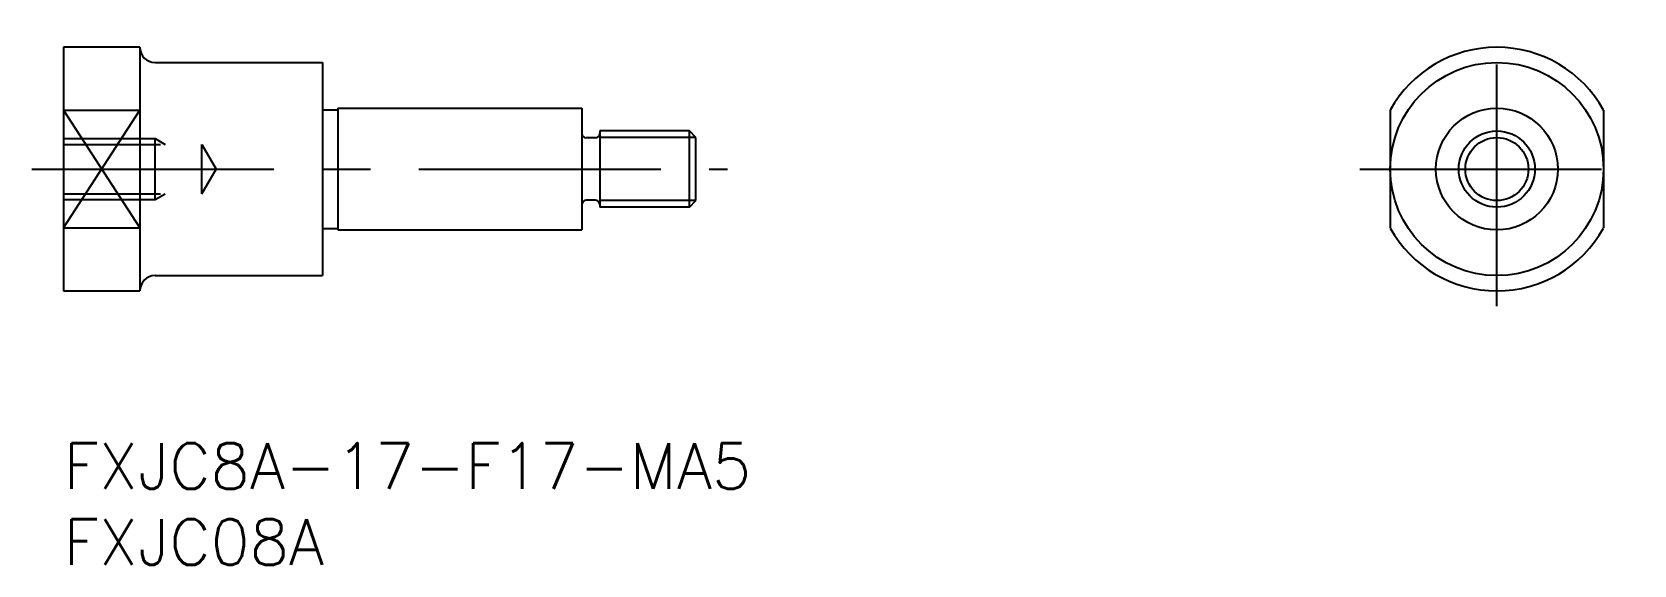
# Model space of a CAD drawing. Extents: x -2 to 103, y -8 to 27.
import ezdxf

# ---------------------------------------------------------------- set-up
doc = ezdxf.new("R2010")
doc.units = 0
doc.header["$LTSCALE"] = 0.5
doc.linetypes.add('CENTER', pattern=[50.8, 31.75, -6.35, 6.35, -6.35])
doc.linetypes.add('DASHED', pattern=[19.05, 12.7, -6.35])
for name, color, linetype in [('MSM_CENTER', 1, 'CENTER'), ('MSM_CONTINUOUS', 7, 'CONTINUOUS'), ('MSM_DASHED', 4, 'DASHED'), ('MSM_NARROW', 5, 'CONTINUOUS'), ('MSM_PART_NUMBER', 7, 'CONTINUOUS')]:
    doc.layers.add(name, color=color, linetype=linetype)
doc.styles.get("Standard").update_dxf_attribs({"font": 'txt.shx', "height": 3, "bigfont": 'bigfont.shx'})

# ---------------------------------------------------------------- blocks, each defined once
blk = doc.blocks.new('*U4')
at = {"layer": 'MSM_PART_NUMBER'}
blk.add_text('FXJC8A-17-F17-MA5', height=3, dxfattribs=at).set_placement((0, -3))
blk = doc.blocks.new('*U5')
at = {"layer": 'MSM_PART_NUMBER'}
blk.add_text('FXJC08A', height=3, dxfattribs=at).set_placement((0, -8))

msp = doc.modelspace()

# ---------------------------------------------------------------- linework, layer by layer
at = {"layer": 'MSM_CENTER'}
for p, q in [((94.07, 9), (94.07, 27)), ((-2.08, 18), (43.58, 18)), ((85.07, 18), (103.07, 18))]:
    msp.add_line(p, q, dxfattribs=at)
at = {"layer": 'MSM_CONTINUOUS'}
for p, q in [((0, 26), (0, 10)), ((5, 26), (0, 26)), ((5, 26), (5, 10)), ((6, 25), (17, 25)), ((17, 25), (17, 11)), ((0, 21.87), (5, 21.87)), ((17, 21.9), (18, 21.9)), ((18, 22), (34, 22)), ((18, 22), (18, 14)), ((34, 22), (34, 14)), ((87.07, 21.87), (87.07, 14.13)), ((101.07, 21.87), (101.07, 14.13)), ((34.9, 20.05), (34.3, 20.05)), ((41.07, 20.5), (35.2, 20.5)), ((35.2, 20.5), (35.2, 15.5)), ((41.07, 15.5), (41.07, 20.5)), ((41.5, 20.07), (41.07, 20.5)), ((41.5, 15.93), (41.5, 20.07)), ((34.9, 15.95), (34.3, 15.95)), ((41.07, 15.5), (41.5, 15.93)), ((41.07, 15.5), (35.2, 15.5)), ((0, 14.13), (5, 14.13)), ((17, 14.1), (18, 14.1)), ((18, 14), (34, 14)), ((6, 11), (17, 11)), ((0, 10), (5, 10))]:
    msp.add_line(p, q, dxfattribs=at)
for radius in [7, 4, 2.5]:
    msp.add_circle((94.07, 18), radius, dxfattribs=at)
for centre, radius, start, end in [((6, 26), 1, 180, 270), ((94.07, 18), 8, 28.955, 151.045), ((34.3, 20.35), 0.3, 180, 270), ((34.9, 20.35), 0.3, 270, 0), ((34.3, 15.65), 0.3, 90, 180), ((34.9, 15.65), 0.3, 0, 90), ((94.07, 18), 8, 208.955, 331.045), ((6, 10), 1, 90, 180)]:
    msp.add_arc(centre, radius, start, end, dxfattribs=at)
at = {"layer": 'MSM_DASHED'}
for p, q in [((0, 20), (6, 20)), ((6, 16), (6, 20)), ((6, 20), (6.66, 19.62)), ((0, 19.62), (9.06, 19.62)), ((9.06, 16.38), (9.06, 19.62)), ((9.06, 19.62), (10, 18)), ((9.06, 16.38), (10, 18)), ((0, 16.38), (9.06, 16.38)), ((0, 16), (6, 16)), ((6, 16), (6.66, 16.38))]:
    msp.add_line(p, q, dxfattribs=at)
at = {"layer": 'MSM_NARROW'}
for p, q in [((0, 14.13), (5, 21.87)), ((0, 21.87), (5, 14.13)), ((41.5, 20.07), (35.2, 20.07)), ((41.5, 15.93), (35.2, 15.93))]:
    msp.add_line(p, q, dxfattribs=at)
msp.add_circle((94.07, 18), 2.07, dxfattribs=at)

# ---------------------------------------------------------------- block references
at = {"layer": 'MSM_CONTINUOUS'}
for name in ['*U4', '*U5']:
    msp.add_blockref(name, (0, 0), dxfattribs=at)

doc.saveas('drawing.dxf')
